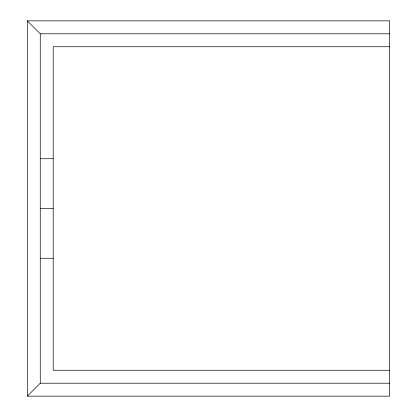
<?xml version="1.0" encoding="UTF-8"?>
<svg xmlns="http://www.w3.org/2000/svg" width="417" height="417" viewBox="0 0 417 417"><rect width="100%" height="100%" fill="white"/><g stroke="black" fill="none" stroke-linecap="round" stroke-linejoin="round"><path stroke-width="0.63" d="M27.319 396.15L27.319 20.85L389.681 20.85L389.681 396.15L27.319 396.15L40.261 383.207L389.681 383.207M27.319 20.85L40.261 33.793L389.681 33.793M389.681 46.735L53.204 46.735L53.204 370.265L389.681 370.265M40.261 158.726L53.204 158.726M40.261 208.5L53.204 208.5M40.261 258.274L53.204 258.274M40.261 33.793L40.261 383.207"/></g></svg>
